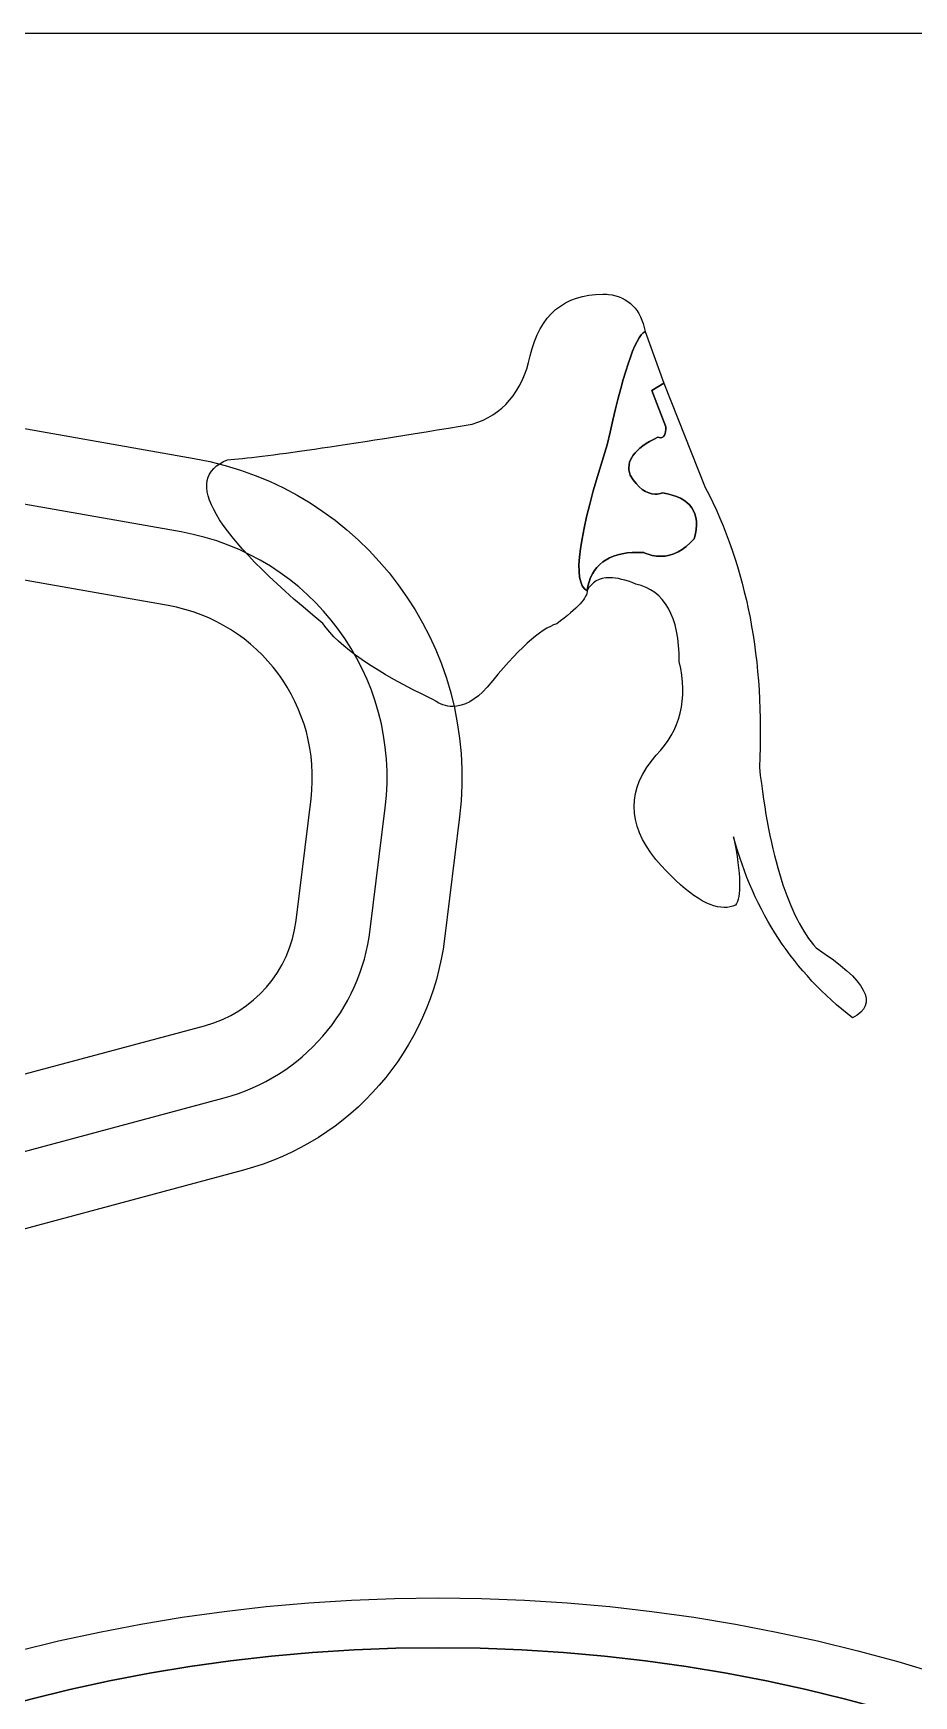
# Model space of a CAD drawing. Extents: x 3 to 470, y 9 to 287.
# Drawn here: x 351.4 to 401.2, y 193.2 to 287.2 of the extents above; entities that cross this region are included whole.
import ezdxf

# ---------------------------------------------------------------- set-up
doc = ezdxf.new("R2010")
doc.units = 0
doc.layers.add('Layer_1', color=7, linetype='CONTINUOUS')

msp = doc.modelspace()

# ---------------------------------------------------------------- linework, layer by layer
at = {"layer": 'Layer_1', "color": 7}
for points in [[(3.00365, 287.24209), (469.516983, 287.24209), (469.516983, 8.688756), (3.00365, 8.688756), (3.00365, 287.24209)], [(385.981686, 270.374722), (387.053222, 267.445947), (386.37241, 267.04214), (387.154054, 264.976159)], [(385.981686, 270.374722), (387.053222, 267.445947), (386.37241, 267.04214), (387.154054, 264.976159)], [(387.154026, 264.976159), (386.372382, 267.04214), (387.053194, 267.445947), (389.39243, 261.552924)], [(387.154026, 264.976159), (386.372382, 267.04214), (387.053194, 267.445947), (389.39243, 261.552924)], [(342.665192, 266.335697), (360.475941, 263.195163)], [(342.665192, 266.335697), (360.475941, 263.195163)], [(359.741498, 259.0299), (341.930722, 262.170406)], [(359.007084, 254.864609), (341.196279, 258.005143)], [(359.007084, 254.864609), (341.196279, 258.005143)], [(382.704454, 255.710288), (382.704454, 255.710288), (382.704426, 255.710288)], [(382.704426, 255.710288), (382.704426, 255.710288)], [(382.704454, 255.710288), (382.704454, 255.710288)], [(375.105129, 249.157713), (375.105129, 249.157713), (375.105129, 249.157713)], [(366.242501, 237.051323), (367.088688, 243.942937)], [(366.242501, 237.051323), (367.088688, 243.942937)], [(370.4405, 236.535857), (371.286687, 243.427499)], [(375.484658, 242.912061), (374.6385, 236.020419)], [(375.484658, 242.912061), (374.6385, 236.020419)], [(397.727778, 231.540085), (397.727806, 231.540085)], [(397.727778, 231.540085), (397.727806, 231.540085)], [(345.271002, 218.110531), (343.081659, 226.28135), (361.070273, 231.101371)], [(363.259672, 222.93058), (345.271002, 218.110531), (345.271002, 218.110531), (343.081659, 226.28135), (361.070273, 231.101371)], [(344.176317, 222.19594), (362.164987, 227.015961)], [(363.259672, 222.93058), (345.271002, 218.110531), (345.271002, 218.110531)]]:
    msp.add_lwpolyline(points, dxfattribs=at)
for points in [[(379.491934, 268.994234), (380.04055, 271.317709), (381.405784, 272.479446), (383.587635, 272.479446)], [(379.491934, 268.994234), (380.04055, 271.317709), (381.405784, 272.479446), (383.587635, 272.479446)], [(383.587635, 272.479446), (383.692809, 272.479446), (383.799882, 272.476748), (383.908853, 272.471354)], [(383.587635, 272.479446), (383.692809, 272.479446), (383.799882, 272.476748), (383.908853, 272.471354)], [(383.908853, 272.471354), (385.069378, 272.315745), (385.760323, 271.616868), (385.981686, 270.374722)], [(383.908853, 272.471354), (385.069378, 272.315745), (385.760323, 271.616868), (385.981686, 270.374722)], [(385.981686, 270.374722), (385.413727, 270.072114), (384.70282, 267.931327), (383.848963, 263.95236)], [(385.981686, 270.374722), (385.413727, 270.072114), (384.70282, 267.931327), (383.848963, 263.95236)], [(383.848963, 263.95236), (384.70282, 267.931327), (385.413727, 270.072114), (385.981686, 270.374722)], [(383.848963, 263.95236), (384.70282, 267.931327), (385.413727, 270.072114), (385.981686, 270.374722)], [(376.200745, 265.131382), (377.927593, 265.643361), (379.024656, 266.930979), (379.491934, 268.994234)], [(376.200745, 265.131382), (377.927593, 265.643361), (379.024656, 266.930979), (379.491934, 268.994234)], [(362.362618, 263.113054), (364.305097, 263.248399), (368.917806, 263.921175), (376.200745, 265.131382)], [(362.362618, 263.113054), (364.305097, 263.248399), (368.917806, 263.921175), (376.200745, 265.131382)], [(385.14018, 262.240052), (384.853945, 263.048154), (385.375069, 263.764447), (386.703553, 264.388932)], [(385.14018, 262.240052), (384.853945, 263.048154), (385.375069, 263.764447), (386.703553, 264.388932)], [(386.703581, 264.388932), (385.375098, 263.764447), (384.853973, 263.048154), (385.140209, 262.240052)], [(386.703581, 264.388932), (385.375098, 263.764447), (384.853973, 263.048154), (385.140209, 262.240052)], [(386.703553, 264.388932), (386.758011, 264.36942), (386.807543, 264.359663), (386.852151, 264.359663)], [(386.703553, 264.388932), (386.758011, 264.36942), (386.807543, 264.359663), (386.852151, 264.359663)], [(386.852179, 264.359663), (386.807571, 264.359663), (386.758039, 264.36942), (386.703581, 264.388932)], [(386.852179, 264.359663), (386.807571, 264.359663), (386.758039, 264.36942), (386.703581, 264.388932)], [(386.852151, 264.359663), (387.056822, 264.359663), (387.157447, 264.565162), (387.154026, 264.976159)], [(386.852151, 264.359663), (387.056822, 264.359663), (387.157447, 264.565162), (387.154026, 264.976159)], [(387.154054, 264.976159), (387.157438, 264.565162), (387.056812, 264.359663), (386.852179, 264.359663)], [(387.154054, 264.976159), (387.157438, 264.565162), (387.056812, 264.359663), (386.852179, 264.359663)], [(383.848963, 263.95236), (382.206874, 258.900129), (381.825371, 256.152772), (382.704454, 255.710288)], [(383.848963, 263.95236), (382.206874, 258.900129), (381.825371, 256.152772), (382.704454, 255.710288)], [(382.704454, 255.710288), (381.825371, 256.152772), (382.206874, 258.900129), (383.848963, 263.95236)], [(382.704454, 255.710288), (381.825371, 256.152772), (382.206874, 258.900129), (383.848963, 263.95236)], [(367.760533, 253.851215), (361.527363, 258.975386), (359.728058, 262.062666), (362.362618, 263.113054)], [(367.760533, 253.851215), (361.527363, 258.975386), (359.728058, 262.062666), (362.362618, 263.113054)], [(360.475941, 263.195163), (370.077325, 261.502169), (376.672844, 252.588872), (375.484658, 242.912061)], [(360.475941, 263.195163), (370.077325, 261.502169), (376.672844, 252.588872), (375.484658, 242.912061)], [(386.564628, 261.170462), (386.05528, 261.170462), (385.580464, 261.526992), (385.14018, 262.240052)], [(386.564628, 261.170462), (386.05528, 261.170462), (385.580464, 261.526992), (385.14018, 262.240052)], [(385.140209, 262.240052), (385.580493, 261.526992), (386.055308, 261.170462), (386.564656, 261.170462)], [(385.140209, 262.240052), (385.580493, 261.526992), (386.055308, 261.170462), (386.564656, 261.170462)], [(389.39243, 261.552924), (391.745606, 257.008103), (392.764507, 251.731801), (392.449135, 245.724017)], [(389.39243, 261.552924), (391.745606, 257.008103), (392.764507, 251.731801), (392.449135, 245.724017)], [(386.965699, 261.241659), (386.829715, 261.194194), (386.696025, 261.170462), (386.564628, 261.170462)], [(386.965699, 261.241659), (386.829715, 261.194194), (386.696025, 261.170462), (386.564628, 261.170462)], [(386.564656, 261.170462), (386.696053, 261.170462), (386.829743, 261.194194), (386.965727, 261.241659)], [(386.564656, 261.170462), (386.696053, 261.170462), (386.829743, 261.194194), (386.965727, 261.241659)], [(388.766207, 258.647156), (389.181828, 260.125422), (388.581659, 260.990256), (386.965699, 261.241659)], [(388.766207, 258.647156), (389.181828, 260.125422), (388.581659, 260.990256), (386.965699, 261.241659)], [(386.965727, 261.241659), (388.581687, 260.990256), (389.181857, 260.125422), (388.766235, 258.647156)], [(386.965727, 261.241659), (388.581687, 260.990256), (389.181857, 260.125422), (388.766235, 258.647156)], [(371.286687, 243.427499), (372.200659, 250.871206), (367.127148, 257.727602), (359.741498, 259.0299)], [(386.868477, 257.656038), (387.542663, 257.656038), (388.175239, 257.986411), (388.766207, 258.647156)], [(386.868477, 257.656038), (387.542663, 257.656038), (388.175239, 257.986411), (388.766207, 258.647156)], [(388.766235, 258.647156), (388.175268, 257.986411), (387.542691, 257.656038), (386.868505, 257.656038)], [(388.766235, 258.647156), (388.175268, 257.986411), (387.542691, 257.656038), (386.868505, 257.656038)], [(382.704426, 255.710288), (382.927181, 257.153815), (383.882753, 257.875579), (385.571141, 257.875579)], [(382.704426, 255.710288), (382.927181, 257.153815), (383.882753, 257.875579), (385.571141, 257.875579)], [(385.571169, 257.875579), (383.882781, 257.875579), (382.927209, 257.153815), (382.704454, 255.710288)], [(385.571169, 257.875579), (383.882781, 257.875579), (382.927209, 257.153815), (382.704454, 255.710288)], [(385.571141, 257.875579), (385.681052, 257.875579), (385.794074, 257.872524), (385.910208, 257.866415)], [(385.571141, 257.875579), (385.681052, 257.875579), (385.794074, 257.872524), (385.910208, 257.866415)], [(385.910236, 257.866415), (385.794102, 257.872524), (385.68108, 257.875579), (385.571169, 257.875579)], [(385.910236, 257.866415), (385.794102, 257.872524), (385.68108, 257.875579), (385.571169, 257.875579)], [(385.910208, 257.866415), (386.238456, 257.726164), (386.557879, 257.656038), (386.868477, 257.656038)], [(385.910208, 257.866415), (386.238456, 257.726164), (386.557879, 257.656038), (386.868477, 257.656038)], [(386.868505, 257.656038), (386.557907, 257.656038), (386.238484, 257.726164), (385.910236, 257.866415)], [(386.868505, 257.656038), (386.557907, 257.656038), (386.238484, 257.726164), (385.910236, 257.866415)], [(383.974975, 256.439881), (383.382691, 256.439881), (382.959175, 256.196683), (382.704426, 255.710288)], [(383.974975, 256.439881), (383.382691, 256.439881), (382.959175, 256.196683), (382.704426, 255.710288)], [(385.46639, 256.082599), (384.886606, 256.320787), (384.389468, 256.439881), (383.974975, 256.439881)], [(385.46639, 256.082599), (384.886606, 256.320787), (384.389468, 256.439881), (383.974975, 256.439881)], [(387.918047, 251.709075), (387.918047, 254.248537), (387.100828, 255.706378), (385.46639, 256.082599)], [(387.918047, 251.709075), (387.918047, 254.248537), (387.100828, 255.706378), (385.46639, 256.082599)], [(367.088688, 243.942937), (367.728445, 249.15354), (364.177027, 253.953034), (359.007084, 254.864609)], [(367.088688, 243.942937), (367.728445, 249.15354), (364.177027, 253.953034), (359.007084, 254.864609)], [(382.704454, 255.710288), (382.747671, 255.351305), (382.17535, 254.725317), (380.987494, 253.832324)], [(382.704454, 255.710288), (382.747671, 255.351305), (382.17535, 254.725317), (380.987494, 253.832324)], [(374.012389, 249.54088), (370.729302, 251.10648), (368.64535, 252.543259), (367.760533, 253.851215)], [(374.012389, 249.54088), (370.729302, 251.10648), (368.64535, 252.543259), (367.760533, 253.851215)], [(380.987494, 253.832324), (380.074725, 253.564961), (378.764738, 252.369839), (377.057533, 250.246957)], [(380.987494, 253.832324), (380.074725, 253.564961), (378.764738, 252.369839), (377.057533, 250.246957)], [(386.616876, 246.412922), (387.988464, 247.79951), (388.422187, 249.564894), (387.918047, 251.709075)], [(386.616876, 246.412922), (387.988464, 247.79951), (388.422187, 249.564894), (387.918047, 251.709075)], [(377.057533, 250.246957), (376.383723, 249.520794), (375.732922, 249.157713), (375.105129, 249.157713)], [(377.057533, 250.246957), (376.383723, 249.520794), (375.732922, 249.157713), (375.105129, 249.157713)], [(375.105129, 249.157713), (374.732799, 249.157713), (374.368553, 249.285436), (374.012389, 249.54088)], [(375.105129, 249.157713), (374.732799, 249.157713), (374.368553, 249.285436), (374.012389, 249.54088)], [(386.602214, 240.499372), (384.942624, 242.528114), (384.947512, 244.499298), (386.616876, 246.412922)], [(386.602214, 240.499372), (384.942624, 242.528114), (384.947512, 244.499298), (386.616876, 246.412922)], [(392.449135, 245.724017), (393.023147, 240.676673), (394.095811, 237.268175), (395.667126, 235.498524)], [(392.449135, 245.724017), (393.023147, 240.676673), (394.095811, 237.268175), (395.667126, 235.498524)], [(397.727806, 231.540085), (394.384133, 234.116166), (392.13804, 237.534034), (390.989527, 241.79369)], [(390.989527, 241.79369), (391.41043, 239.637536), (391.447556, 238.347644), (391.100904, 237.924015)], [(397.727806, 231.540085), (394.384133, 234.116166), (392.13804, 237.534034), (390.989527, 241.79369)], [(390.989527, 241.79369), (391.41043, 239.637536), (391.447556, 238.347644), (391.100904, 237.924015)], [(390.468731, 237.788416), (389.463176, 237.788416), (388.174337, 238.692068), (386.602214, 240.499372)], [(390.468731, 237.788416), (389.463176, 237.788416), (388.174337, 238.692068), (386.602214, 240.499372)], [(361.070273, 231.101371), (363.84594, 231.845118), (365.892325, 234.199186), (366.242501, 237.051323)], [(361.070273, 231.101371), (363.84594, 231.845118), (365.892325, 234.199186), (366.242501, 237.051323)], [(391.100904, 237.924015), (390.904335, 237.833616), (390.69361, 237.788416), (390.468731, 237.788416)], [(391.100904, 237.924015), (390.904335, 237.833616), (390.69361, 237.788416), (390.468731, 237.788416)], [(362.164987, 227.015961), (366.605986, 228.205952), (369.880173, 231.972455), (370.4405, 236.535857)], [(374.6385, 236.020419), (373.868078, 229.745724), (369.366032, 224.566757), (363.259672, 222.93058)], [(374.6385, 236.020419), (373.868078, 229.745724), (369.366032, 224.566757), (363.259672, 222.93058)], [(395.667126, 235.498524), (398.533257, 233.64353), (399.220141, 232.324051), (397.727778, 231.540085)], [(395.667126, 235.498524), (398.533257, 233.64353), (399.220141, 232.324051), (397.727778, 231.540085)], [(279.248368, 103.71137), (279.248368, 156.191267), (321.791762, 198.734661), (374.271687, 198.734661)], [(279.248368, 103.71137), (279.248368, 156.191267), (321.791762, 198.734661), (374.271687, 198.734661)], [(374.271687, 198.734661), (426.751556, 198.734661), (469.294978, 156.191267), (469.294978, 103.71137)], [(374.271687, 198.734661), (426.751556, 198.734661), (469.294978, 156.191267), (469.294978, 103.71137)], [(374.271687, 195.914979), (323.349016, 195.914979), (282.06805, 154.634013), (282.06805, 103.71137)], [(374.271687, 195.914979), (323.349016, 195.914979), (282.06805, 154.634013), (282.06805, 103.71137)], [(282.06805, 103.71137), (282.06805, 154.634013), (323.349016, 195.914979), (374.271687, 195.914979)], [(282.06805, 103.71137), (282.06805, 154.634013), (323.349016, 195.914979), (374.271687, 195.914979)], [(466.475296, 103.71137), (466.475296, 154.634013), (425.194302, 195.914979), (374.271687, 195.914979)], [(466.475296, 103.71137), (466.475296, 154.634013), (425.194302, 195.914979), (374.271687, 195.914979)], [(374.271687, 195.914979), (425.194302, 195.914979), (466.475296, 154.634013), (466.475296, 103.71137)], [(374.271687, 195.914979), (425.194302, 195.914979), (466.475296, 154.634013), (466.475296, 103.71137)]]:
    msp.add_open_spline(points, degree=3, dxfattribs=at)

doc.saveas('drawing.dxf')
